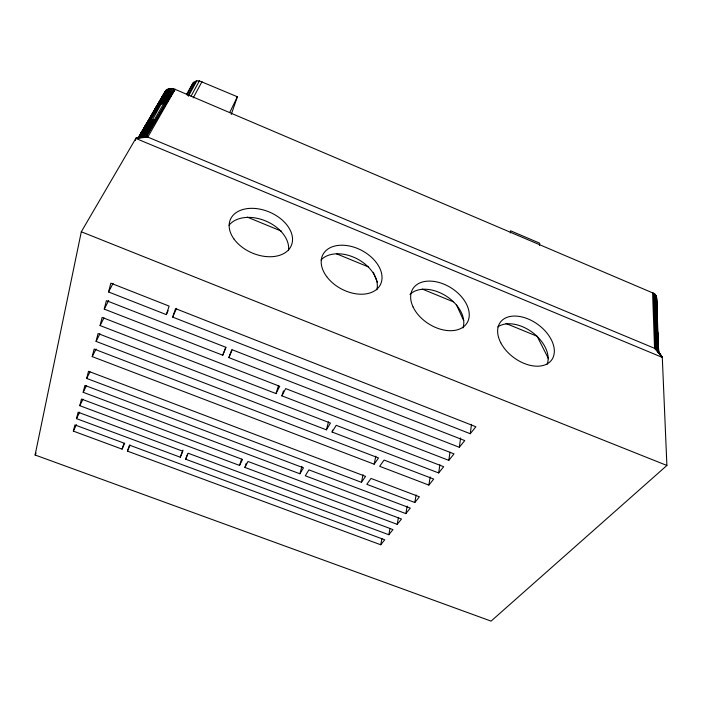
<?xml version="1.0" encoding="UTF-8"?>
<svg xmlns="http://www.w3.org/2000/svg" width="702" height="702" viewBox="0 0 702 702"><rect width="100%" height="100%" fill="white"/><g stroke="black" fill="none" stroke-linecap="round" stroke-linejoin="round"><path stroke-width="1.05" d="M135.31 140.567L135.819 138.434L662.293 357.388L657.555 350.368L654.562 348.315L147.806 137.092L142.102 136.249L135.819 138.434L81.309 231.774L35.1 455.001L491.058 621.121L666.9 465.47L662.293 357.388L654.562 348.315L654.633 293.734L175.061 89.321C171.718 87.776 166.848 88.162 165.031 91.786L138.373 137.636M654.562 348.315L655.133 329.65L653.676 293.059L654.562 348.315L652.579 292.497M539.54 245.384L539.724 243.199L510.573 230.791L510.319 232.959M470.261 433.731L475.886 426.755L175.544 308.617L172.683 317.102L470.261 433.731L471.498 424.341M231.8 349.701L228.861 357.608L459.327 447.297L460.626 437.969M283.459 390.874L281.914 395.849L448.789 460.354L450.008 452.123M332.616 430.028L332.099 432.028L438.645 472.946L439.908 464.768M428.861 485.082L433.704 479.071L384.082 460.073L379.642 466.303L428.861 485.082L430.168 476.965M414.812 502.5L419.41 496.797L371.007 478.431L366.795 484.336L414.812 502.5L416.102 494.936M405.853 513.61L410.293 508.099L308.915 469.875L305.282 475.798L405.853 513.61L407.178 506.107M246.253 463.276L244.91 467.427L397.192 524.35L398.359 517.971M187.566 454.097L185.644 459.196L388.82 534.731L390.005 528.404M380.721 544.778L384.74 539.794L129.466 445.147L127.448 451.123L380.721 544.778L381.932 538.504M656.73 309.626L657.054 316.927L656.572 297.262L654.633 293.734L656.73 349.578L662.293 357.388L660.757 356.458M374.131 464.197L378.527 457.941L94.129 349.07L92.216 356.616L374.131 464.197L375.833 456.16M361.416 482.3L365.575 476.377L88.505 371.288L86.697 378.422L361.416 482.3L363.057 474.815M73.35 431.116L74.921 424.929L124.052 443.137L122.078 449.14L73.35 431.116L76.5 424.657M76.518 418.629L78.141 412.223L182.757 451.219L180.265 457.204L76.518 418.629L79.695 412.135M79.791 405.695L81.467 399.061L242.567 459.45L239.531 465.417L79.791 405.695L83.003 399.166M83.178 392.304L84.924 385.424L303.492 467.83L299.903 473.78L83.178 392.304L86.434 385.74M96.077 341.383L98.061 333.547L330.466 423.095L326.404 429.843L96.077 341.383L99.938 333.766M100.079 325.561L102.141 317.418L279.712 386.284L276.009 393.568L100.079 325.561L103.993 317.909M104.247 309.108L106.397 300.632L226.018 347.35L222.736 355.221L104.247 309.108L108.696 300.474M108.582 291.979L110.819 283.16L169.129 306.098L166.33 314.61L108.582 291.979L113.083 283.327M326.404 429.843L328.492 421.832M299.903 473.78L301.921 466.409M276.009 393.568L278.527 385.609M192.19 85.126L193.62 82.309L196.806 80.897L199.377 80.879L237.373 96.771L231.256 114.47M239.531 465.417L241.576 459.205M222.736 355.221L225.728 347.332M180.265 457.204L182.994 450.07M185.644 459.196L188.18 453.238L392.971 529.589L388.82 534.731M228.861 357.608L232.195 349.763L464.742 440.575L459.327 447.297M127.448 451.123L130.045 445.103M122.078 449.14L124.702 443.12M172.683 317.102L176.579 308.31M166.33 314.61L168.085 310.714M139.075 136.82L165.031 91.786L139.084 136.829L156.213 106.95C157.801 103.914 161.723 103.212 164.786 104.08L172.323 88.549L144.902 136.276L135.819 138.434L147.806 137.092L175.061 89.321L164.786 104.08L146.358 136.583L135.819 138.434L140.83 136.539L169.665 88.557L143.471 136.162L135.819 138.434L142.102 136.249L152.545 119.63L155.677 119.981L175.061 89.321L146.358 136.583M229.826 112.32L237.373 96.771M86.697 378.422L89.988 371.823M655.817 300.123L656.572 297.262L658.687 353.018L658.116 342.093M163.233 103.791L170.972 88.452L161.714 103.738M92.216 356.616L96.042 349.026M35.1 455.001L36.092 453.062M244.91 467.427L247.982 461.477L401.491 519.024L397.192 524.35M281.914 395.849L285.67 388.592L454.01 453.887L448.789 460.354M193.199 97.911L202.018 81.625M160.284 103.931L168.454 88.856L139.689 137.022L135.819 138.434M191.032 96.2L199.377 80.879M142.102 136.249L151.088 119.823L152.545 119.63M140.83 136.539L149.763 120.253L151.088 119.823M187.741 95.533L195.63 81.186M188.417 96.2L196.806 80.897M186.504 94.586L192.839 83.108M186.758 94.744L193.62 82.309M139.689 137.022L166.409 90.005L156.213 106.95M158.977 104.37L167.366 89.338L157.845 105.037M139.031 136.837L146.972 122.832L149.763 120.253M146.972 122.832L138.434 137.592L148.613 120.919M164.786 104.08L173.701 88.838M332.099 432.028L336.223 425.307L443.673 466.707L438.645 472.946M143.471 136.162L154.089 119.682M144.902 136.276L155.677 119.981M81.309 231.774L666.9 465.47M247.341 217.146L281.651 231.248M336.416 253.764L368.629 267.014M422.271 289.057L453.431 301.869M505.993 323.482L537.144 336.284L548.49 358.757M657.037 331.344L658.178 351.246L662.293 357.388L655.721 348.885L655.133 329.65L657.037 331.344L658.002 334.468L657.853 337.715L656.001 295.375L657.555 350.368L662.293 357.388L660.863 356.081M654.448 311.056L656.317 312.732L657.274 315.856L656.528 298.236L656.616 301.351M659.362 353.843L662.293 357.388M456.361 304.686L463.697 320.603M373.332 272.306L377.518 282.432M658.59 352.167L658.774 353.132L657.634 332.336L658.178 351.246M655.133 329.65L656.73 349.578M656.194 330.44L657.555 350.368M658.116 349.631L658.318 352.895L658.116 345.305M656.317 312.732L655.414 294.515L655.492 311.837M657.221 314.777L656.396 296.297L656.905 313.724M656.37 301.281L656.273 299.201L656.309 301.281M656.73 305.502L657.054 316.927M497.841 326.904A31.537 20.498 36.5 0 1 532.678 332.59A31.537 20.498 36.5 0 1 547.13 364.285M409.986 294.419A31.713 21.2 32.5 0 1 446.033 295.981A31.713 21.2 32.5 0 1 462.934 327.966M229.027 225.289A32.81 22.201 23 0 1 265.953 221.086A32.81 22.201 23 0 1 288.478 250.614M321.095 259.942A32.125 21.78 27.9 0 1 357.555 259.056A32.125 21.78 27.9 0 1 376.869 289.803M500.754 342.734A31.836 20.481 36.4 0 0 549.815 361.995A31.836 20.481 36.4 0 0 527.369 318.655A31.836 20.481 36.4 0 0 500.754 342.734M413.092 307.002A32.02 21.192 32.5 0 0 463.539 326.807A32.02 21.192 32.5 0 0 443.234 283.889A32.02 21.192 32.5 0 0 413.092 307.002M233.854 238.838A33.134 22.201 23.1 0 0 288.724 249.64A33.134 22.201 23.1 0 0 259.942 209.143A33.134 22.201 23.1 0 0 233.854 238.838M326.72 276.632A32.432 21.771 27.9 0 0 379.194 286.627A32.432 21.771 27.9 0 0 348.903 245.893A32.432 21.771 27.9 0 0 326.72 276.632"/></g></svg>
